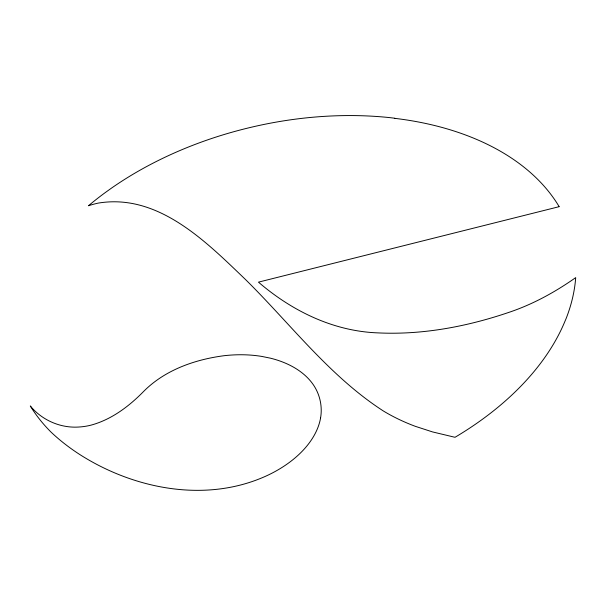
<?xml version="1.0" encoding="UTF-8"?>
<svg xmlns="http://www.w3.org/2000/svg" width="606" height="606" viewBox="0 0 606 606"><rect width="100%" height="100%" fill="white"/><g stroke="black" fill="none" stroke-linecap="round" stroke-linejoin="round"><path stroke-width="0.91" d="M320.551 418.079C322.513 407.027 320.157 395.407 314.113 385.946A102.55 65.781 -13 0 0 270.465 358.184L261.875 356.442A99.831 64.031 -13 0 0 223.978 355.722C194.7 359.555 164.802 370.069 143.645 391.431C129.002 406.376 111.428 419.64 90.953 425.162A42.253 27.103 -13 0 1 78.371 427.056C60.168 428.147 41.852 420.056 30.3 405.967A283.956 182.141 -13 0 0 51.177 432.237A320.506 205.585 -13 0 0 79.325 454.235C134.055 489.375 206.957 503.586 267.617 475.331A100.141 64.236 -13 0 0 320.566 418.079M559.05 206.699L258.467 282.146C291.797 310.855 333.149 331.202 377.72 332.876C421.973 335.057 466.294 326.763 508.131 312.628C532.379 304.606 554.869 292.274 575.7 277.624A284.078 182.217 -13 0 1 566.125 318.536L564.186 323.104A286.782 183.959 -13 0 1 455.03 437.282A59.04 37.867 -13 0 1 452.955 436.805L432.525 431.919L415.155 426.268A236.711 151.833 -13 0 1 383.325 410.959C329.482 376.182 290.585 323.968 245.407 279.434C206.017 241.627 158.272 193.231 98.384 203.078A61.789 39.632 -13 0 0 88.476 205.745A284.661 182.595 -13 0 1 105.497 192.405L111.489 188.125A284.987 182.807 -13 0 1 225.849 134.002A290.41 186.284 -13 0 1 254.194 126.563A285.055 182.853 -13 0 1 390.044 117.655L394.794 118.238M394.733 118.344A286.055 183.489 -13 0 1 559.156 206.654"/></g></svg>
